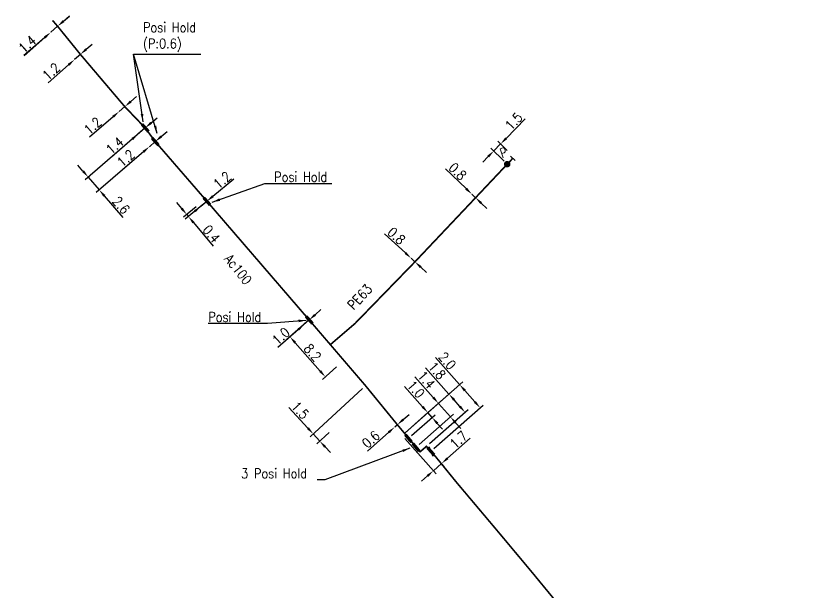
# Model space of a CAD drawing. Header units: millimetres. Extents: x 138988 to 140002, y 128990 to 130001.
# Drawn here: x 139367.5 to 139490.1, y 129912.3 to 130000.7 of the extents above; entities that cross this region are included whole.
import ezdxf
from ezdxf.enums import TextEntityAlignment as Align

# ---------------------------------------------------------------- set-up
doc = ezdxf.new("R2010")
doc.units = ezdxf.units.MM
doc.header["$PDMODE"] = 34
doc.linetypes.add('L_25_AP', pattern=[2000, 1000, 1000])
doc.linetypes.add('L_25_PE', pattern=[2000, 1000, 1000])
doc.layers.get('0').update_dxf_attribs({"linetype": 'CONTINUOUS'})
doc.layers.get('Defpoints').update_dxf_attribs({"linetype": 'CONTINUOUS'})
for name, color, linetype in [('L_150', 1, 'CONTINUOUS'), ('L_300', 7, 'CONTINUOUS'), ('L_340', 7, 'CONTINUOUS')]:
    doc.layers.add(name, color=color, linetype=linetype)
doc.styles.add('G_ROMANS', font='ROMANS.SHX', dxfattribs={"width": 0.75})
doc.styles.get("Standard").update_dxf_attribs({"font": 'romans.shx', "width": 0.85})
doc.dimstyles.get("Standard").update_dxf_attribs({"dimtxt": 1.5, "dimasz": 1.2, "dimexe": 0.625, "dimexo": 0.625, "dimgap": 0.25, "dimtad": 1, "dimdec": 1, "dimzin": 0, "dimdsep": 46, "dimtxsty": 'Standard', "dimcen": -0.5, "dimadec": 0, "dimazin": 0, "dimtfac": 1, "dimtdec": 1, "dimtmove": 0, "dimatfit": 3, "dimfxl": 0, "dimtolj": 1, "dimtzin": 0, "dimarcsym": 0})

# ---------------------------------------------------------------- blocks, each defined once
blk = doc.blocks.new('*D147')
at = {"layer": 'Defpoints', "color": 0, "linetype": 'Continuous', "transparency": 16777216}
for p in [(139372.87, 129998.18), (139372.87, 129998.18), (139373.93, 129999.1)]:
    blk.add_point(p, dxfattribs=at)
at = {"layer": 'L_150', "color": 0, "linetype": 'Continuous', "lineweight": -2, "transparency": 16777216}
for p, q in [((139374.83, 129999.9), (139375.73, 130000.69)), ((139373.93, 129999.1), (139372.87, 129998.18)), ((139371.97, 129997.39), (139368.77, 129994.59))]:
    blk.add_line(p, q, dxfattribs=at)
at = {"layer": 'L_150', "color": 0, "linetype": 'Continuous', "transparency": 16777216}
for points in [[(139374.7, 130000.05), (139374.96, 129999.74), (139373.93, 129999.1)], [(139371.84, 129997.54), (139372.1, 129997.24), (139372.87, 129998.18)]]:
    blk.add_solid(points, dxfattribs=at)
at = {"layer": 'L_150', "color": 0, "linetype": 'Continuous', "transparency": 16777216, "insert": (139369.26, 129996.35), "char_height": 1.5, "attachment_point": 5, "rotation": 41.2055}
blk.add_mtext('\\A1;1.4', dxfattribs=at)
blk = doc.blocks.new('*D148')
at = {"layer": 'Defpoints', "color": 0, "linetype": 'Continuous', "transparency": 16777216}
for p in [(139383.36, 129986.01), (139383.36, 129986.01), (139384.23, 129986.77)]:
    blk.add_point(p, dxfattribs=at)
at = {"layer": 'L_150', "color": 0, "linetype": 'Continuous', "lineweight": -2, "transparency": 16777216}
for p, q in [((139385.14, 129987.55), (139386.05, 129988.33)), ((139384.23, 129986.77), (139383.36, 129986.01)), ((139382.45, 129985.23), (139378.82, 129982.09))]:
    blk.add_line(p, q, dxfattribs=at)
at = {"layer": 'L_150', "color": 0, "linetype": 'Continuous', "transparency": 16777216}
for points in [[(139385.01, 129987.7), (139385.27, 129987.4), (139384.23, 129986.77)], [(139382.32, 129985.38), (139382.58, 129985.08), (139383.36, 129986.01)]]:
    blk.add_solid(points, dxfattribs=at)
at = {"layer": 'L_150', "color": 0, "linetype": 'Continuous', "transparency": 16777216, "insert": (139379.3, 129983.83), "char_height": 1.5, "attachment_point": 5, "rotation": 40.8269}
blk.add_mtext('\\A1;1.2', dxfattribs=at)
blk = doc.blocks.new('*D234')
at = {"layer": 'Defpoints', "color": 0, "linetype": 'Continuous', "transparency": 16777216}
for p in [(139372.87, 129998.18), (139372.87, 129998.18), (139373.93, 129999.1)]:
    blk.add_point(p, dxfattribs=at)
at = {"layer": 'L_150', "color": 0, "linetype": 'Continuous', "lineweight": -2, "transparency": 16777216}
for p, q in [((139374.83, 129999.89), (139375.74, 130000.68)), ((139373.93, 129999.1), (139372.87, 129998.18)), ((139371.97, 129997.39), (139368.76, 129994.6))]:
    blk.add_line(p, q, dxfattribs=at)
at = {"layer": 'L_150', "color": 0, "linetype": 'Continuous', "transparency": 16777216}
for points in [[(139374.7, 130000.04), (139374.97, 129999.74), (139373.93, 129999.1)], [(139371.84, 129997.55), (139372.1, 129997.24), (139372.87, 129998.18)]]:
    blk.add_solid(points, dxfattribs=at)
at = {"layer": 'L_150', "color": 0, "linetype": 'Continuous', "transparency": 16777216, "insert": (139369.26, 129996.36), "char_height": 1.5, "attachment_point": 5, "rotation": 41.0342}
blk.add_mtext('\\A1;1.4', dxfattribs=at)
blk = doc.blocks.new('*D235')
at = {"layer": 'Defpoints', "color": 0, "linetype": 'Continuous', "transparency": 16777216}
for p in [(139377.42, 129994.79), (139376.52, 129993.99), (139376.52, 129993.99)]:
    blk.add_point(p, dxfattribs=at)
at = {"layer": 'L_150', "color": 0, "linetype": 'Continuous', "lineweight": -2, "transparency": 16777216}
for p, q in [((139378.32, 129995.58), (139379.22, 129996.37)), ((139377.42, 129994.79), (139376.52, 129993.99)), ((139375.62, 129993.2), (139372.48, 129990.43))]:
    blk.add_line(p, q, dxfattribs=at)
at = {"layer": 'L_150', "color": 0, "linetype": 'Continuous', "transparency": 16777216}
for points in [[(139378.19, 129995.73), (139378.46, 129995.43), (139377.42, 129994.79)], [(139375.49, 129993.35), (139375.75, 129993.05), (139376.52, 129993.99)]]:
    blk.add_solid(points, dxfattribs=at)
at = {"layer": 'L_150', "color": 0, "linetype": 'Continuous', "transparency": 16777216, "insert": (139372.94, 129992.17), "char_height": 1.5, "attachment_point": 5, "rotation": 41.3909}
blk.add_mtext('\\A1;1.2', dxfattribs=at)
blk = doc.blocks.new('*D236')
at = {"layer": 'Defpoints', "color": 0, "linetype": 'Continuous', "transparency": 16777216}
for p in [(139396.83, 129972.25), (139395.65, 129971.79), (139393.74, 129970.2)]:
    blk.add_point(p, dxfattribs=at)
at = {"layer": 'L_340', "color": 0, "linetype": 'Continuous', "lineweight": -2, "transparency": 16777216}
for p, q in [((139392.98, 129971.13), (139392.21, 129972.05)), ((139395.17, 129971.39), (139393.26, 129969.8)), ((139396.35, 129971.85), (139393.52, 129969.5)), ((139393.74, 129970.2), (139394, 129969.9)), ((139394.76, 129968.97), (139397.78, 129965.34))]:
    blk.add_line(p, q, dxfattribs=at)
at = {"layer": 'L_340', "color": 0, "linetype": 'Continuous', "transparency": 16777216}
for points in [[(139393.13, 129971.26), (139392.82, 129971), (139393.74, 129970.2)], [(139394.92, 129969.1), (139394.61, 129968.85), (139394, 129969.9)]]:
    blk.add_solid(points, dxfattribs=at)
at = {"layer": 'L_340', "color": 0, "linetype": 'Continuous', "transparency": 16777216, "insert": (139397.52, 129967.23), "char_height": 1.5, "attachment_point": 5, "rotation": 309.7141}
blk.add_mtext('\\A1;0.4', dxfattribs=at)
blk = doc.blocks.new('*D237')
at = {"layer": 'Defpoints', "color": 0, "linetype": 'Continuous', "transparency": 16777216}
for p in [(139396.83, 129972.25), (139395.9, 129971.48), (139395.9, 129971.48)]:
    blk.add_point(p, dxfattribs=at)
at = {"layer": 'L_340', "color": 0, "linetype": 'Continuous', "lineweight": -2, "transparency": 16777216}
for p, q in [((139397.75, 129973.01), (139400.97, 129975.69)), ((139395.9, 129971.48), (139396.83, 129972.25)), ((139394.98, 129970.71), (139394.06, 129969.95))]:
    blk.add_line(p, q, dxfattribs=at)
at = {"layer": 'L_340', "color": 0, "linetype": 'Continuous', "transparency": 16777216}
for points in [[(139397.62, 129973.17), (139397.88, 129972.86), (139396.83, 129972.25)], [(139394.85, 129970.87), (139395.11, 129970.56), (139395.9, 129971.48)]]:
    blk.add_solid(points, dxfattribs=at)
at = {"layer": 'L_340', "color": 0, "linetype": 'Continuous', "transparency": 16777216, "insert": (139399.18, 129975.5), "char_height": 1.5, "attachment_point": 5, "rotation": 39.7141}
blk.add_mtext('\\A1;1.2', dxfattribs=at)
blk = doc.blocks.new('*D238')
at = {"layer": 'Defpoints', "color": 0, "linetype": 'Continuous', "transparency": 16777216}
for p in [(139421.17, 129943.93), (139416.03, 129937.17), (139414.15, 129935.43)]:
    blk.add_point(p, dxfattribs=at)
at = {"layer": 'L_150', "color": 0, "linetype": 'Continuous', "lineweight": -2, "transparency": 16777216}
for p, q in [((139420.71, 129943.51), (139412.68, 129936.11)), ((139412.32, 129937.42), (139409.41, 129940.59)), ((139415.57, 129936.74), (139413.69, 129935.01)), ((139414.15, 129935.43), (139413.14, 129936.54)), ((139414.96, 129934.55), (139415.78, 129933.67))]:
    blk.add_line(p, q, dxfattribs=at)
at = {"layer": 'L_150', "color": 0, "linetype": 'Continuous', "transparency": 16777216}
for points in [[(139412.47, 129937.55), (139412.18, 129937.28), (139413.14, 129936.54)], [(139415.11, 129934.68), (139414.82, 129934.41), (139414.15, 129935.43)]]:
    blk.add_solid(points, dxfattribs=at)
at = {"layer": 'L_150', "color": 0, "linetype": 'Continuous', "transparency": 16777216, "insert": (139411.15, 129940.16), "char_height": 1.5, "attachment_point": 5, "rotation": 312.6359}
blk.add_mtext('\\A1;1.5', dxfattribs=at)
blk = doc.blocks.new('*D239')
at = {"layer": 'Defpoints', "color": 0, "linetype": 'Continuous', "transparency": 16777216}
for p in [(139412.52, 129954.03), (139417.2, 129947.22), (139415, 129945.29)]:
    blk.add_point(p, dxfattribs=at)
at = {"layer": 'L_340', "color": 0, "linetype": 'Continuous', "lineweight": -2, "transparency": 16777216}
for p, q in [((139412.05, 129953.62), (139409.11, 129951.02)), ((139410.37, 129950.54), (139414.21, 129946.19)), ((139416.73, 129946.81), (139414.54, 129944.87))]:
    blk.add_line(p, q, dxfattribs=at)
at = {"layer": 'L_340', "color": 0, "linetype": 'Continuous', "transparency": 16777216}
for points in [[(139410.52, 129950.67), (139410.22, 129950.4), (139409.58, 129951.44)], [(139414.36, 129946.32), (139414.06, 129946.05), (139415, 129945.29)]]:
    blk.add_solid(points, dxfattribs=at)
at = {"layer": 'L_340', "color": 0, "linetype": 'Continuous', "transparency": 16777216, "insert": (139413.04, 129949.02), "char_height": 1.5, "attachment_point": 5, "rotation": 311.4022}
blk.add_mtext('\\A1;8.2', dxfattribs=at)
blk = doc.blocks.new('*D240')
at = {"layer": 'Defpoints', "color": 0, "linetype": 'Continuous', "transparency": 16777216}
for p in [(139412.52, 129954.03), (139411.77, 129953.37), (139411.77, 129953.37)]:
    blk.add_point(p, dxfattribs=at)
at = {"layer": 'L_340', "color": 0, "linetype": 'Continuous', "lineweight": -2, "transparency": 16777216}
for p, q in [((139413.42, 129954.82), (139414.32, 129955.62)), ((139412.52, 129954.03), (139411.77, 129953.37)), ((139410.87, 129952.58), (139407.73, 129949.81))]:
    blk.add_line(p, q, dxfattribs=at)
at = {"layer": 'L_340', "color": 0, "linetype": 'Continuous', "transparency": 16777216}
for points in [[(139413.29, 129954.97), (139413.56, 129954.67), (139412.52, 129954.03)], [(139410.74, 129952.73), (139411.01, 129952.43), (139411.77, 129953.37)]]:
    blk.add_solid(points, dxfattribs=at)
at = {"layer": 'L_340', "color": 0, "linetype": 'Continuous', "transparency": 16777216, "insert": (139408.19, 129951.54), "char_height": 1.5, "attachment_point": 5, "rotation": 41.4022}
blk.add_mtext('\\A1;1.0', dxfattribs=at)
blk = doc.blocks.new('*D241')
at = {"layer": 'Defpoints', "color": 0, "linetype": 'Continuous', "transparency": 16777216}
for p in [(139388.91, 129981.4), (139388, 129980.62), (139388, 129980.62)]:
    blk.add_point(p, dxfattribs=at)
at = {"layer": 'L_340', "color": 0, "linetype": 'Continuous', "lineweight": -2, "transparency": 16777216}
for p, q in [((139389.82, 129982.19), (139390.73, 129982.97)), ((139388.91, 129981.4), (139388, 129980.62)), ((139387.09, 129979.84), (139383.91, 129977.1))]:
    blk.add_line(p, q, dxfattribs=at)
at = {"layer": 'L_340', "color": 0, "linetype": 'Continuous', "transparency": 16777216}
for points in [[(139389.69, 129982.34), (139389.95, 129982.03), (139388.91, 129981.4)], [(139386.96, 129979.99), (139387.22, 129979.68), (139388, 129980.62)]]:
    blk.add_solid(points, dxfattribs=at)
at = {"layer": 'L_340', "color": 0, "linetype": 'Continuous', "transparency": 16777216, "insert": (139384.39, 129978.84), "char_height": 1.5, "attachment_point": 5, "rotation": 40.7289}
blk.add_mtext('\\A1;1.2', dxfattribs=at)
blk = doc.blocks.new('*D242')
at = {"layer": 'Defpoints', "color": 0, "linetype": 'Continuous', "transparency": 16777216}
for p in [(139387.36, 129983.5), (139388, 129980.62), (139380.3, 129973.99)]:
    blk.add_point(p, dxfattribs=at)
at = {"layer": 'L_340', "color": 0, "linetype": 'Continuous', "lineweight": -2, "transparency": 16777216}
for p, q in [((139386.89, 129983.1), (139378.13, 129975.56)), ((139387.52, 129980.21), (139379.83, 129973.59)), ((139377.82, 129976.87), (139377.04, 129977.78)), ((139378.61, 129975.96), (139380.3, 129973.99)), ((139381.09, 129973.08), (139383.94, 129969.77))]:
    blk.add_line(p, q, dxfattribs=at)
at = {"layer": 'L_340', "color": 0, "linetype": 'Continuous', "transparency": 16777216}
for points in [[(139377.98, 129977), (139377.67, 129976.74), (139378.61, 129975.96)], [(139381.24, 129973.22), (139380.94, 129972.95), (139380.3, 129973.99)]]:
    blk.add_solid(points, dxfattribs=at)
at = {"layer": 'L_340', "color": 0, "linetype": 'Continuous', "transparency": 16777216, "insert": (139383.66, 129971.63), "char_height": 1.5, "attachment_point": 5, "rotation": 310.7289}
blk.add_mtext('\\A1;2.6', dxfattribs=at)
blk = doc.blocks.new('*D243')
at = {"layer": 'Defpoints', "color": 0, "linetype": 'Continuous', "transparency": 16777216}
for p in [(139387.36, 129983.5), (139386.3, 129982.59), (139386.3, 129982.59)]:
    blk.add_point(p, dxfattribs=at)
at = {"layer": 'L_340', "color": 0, "linetype": 'Continuous', "lineweight": -2, "transparency": 16777216}
for p, q in [((139388.27, 129984.29), (139389.18, 129985.07)), ((139387.36, 129983.5), (139386.3, 129982.59)), ((139385.39, 129981.81), (139382.17, 129979.03))]:
    blk.add_line(p, q, dxfattribs=at)
at = {"layer": 'L_340', "color": 0, "linetype": 'Continuous', "transparency": 16777216}
for points in [[(139388.14, 129984.44), (139388.4, 129984.13), (139387.36, 129983.5)], [(139385.26, 129981.96), (139385.52, 129981.65), (139386.3, 129982.59)]]:
    blk.add_solid(points, dxfattribs=at)
at = {"layer": 'L_340', "color": 0, "linetype": 'Continuous', "transparency": 16777216, "insert": (139382.68, 129980.79), "char_height": 1.5, "attachment_point": 5, "rotation": 40.7289}
blk.add_mtext('\\A1;1.4', dxfattribs=at)
blk = doc.blocks.new('*D244')
at = {"layer": 'Defpoints', "color": 0, "linetype": 'Continuous', "transparency": 16777216}
for p in [(139441.89, 129981.04), (139443.34, 129979.62), (139442.91, 129977.94)]:
    blk.add_point(p, dxfattribs=at)
at = {"layer": 'L_300', "color": 0, "linetype": 'Continuous', "lineweight": -2, "transparency": 16777216}
for p, q in [((139442.73, 129981.9), (139445.66, 129984.89)), ((139440.84, 129979.97), (139441.89, 129981.04)), ((139442.9, 129980.06), (139441.44, 129981.48)), ((139442.46, 129978.38), (139440.39, 129980.41)), ((139440, 129979.12), (139439.16, 129978.26))]:
    blk.add_line(p, q, dxfattribs=at)
at = {"layer": 'L_300', "color": 0, "linetype": 'Continuous', "transparency": 16777216}
for points in [[(139442.59, 129982.04), (139442.87, 129981.76), (139441.89, 129981.04)], [(139439.86, 129979.26), (139440.14, 129978.98), (139440.84, 129979.97)]]:
    blk.add_solid(points, dxfattribs=at)
at = {"layer": 'L_300', "color": 0, "linetype": 'Continuous', "transparency": 16777216, "insert": (139443.9, 129984.52), "char_height": 1.5, "attachment_point": 5, "rotation": 45.5717}
blk.add_mtext('\\A1;1.5', dxfattribs=at)
blk = doc.blocks.new('*D245')
at = {"layer": 'Defpoints', "color": 0, "linetype": 'Continuous', "transparency": 16777216}
for p in [(139428.16, 129963.49), (139428.16, 129963.49), (139428.75, 129962.95)]:
    blk.add_point(p, dxfattribs=at)
at = {"layer": 'L_150', "color": 0, "linetype": 'Continuous', "lineweight": -2, "transparency": 16777216}
for p, q in [((139427.28, 129964.31), (139424.07, 129967.27)), ((139428.75, 129962.95), (139428.16, 129963.49)), ((139429.63, 129962.14), (139430.52, 129961.33))]:
    blk.add_line(p, q, dxfattribs=at)
at = {"layer": 'L_150', "color": 0, "linetype": 'Continuous', "transparency": 16777216}
for points in [[(139427.42, 129964.45), (139427.15, 129964.16), (139428.16, 129963.49)], [(139429.77, 129962.29), (139429.5, 129961.99), (139428.75, 129962.95)]]:
    blk.add_solid(points, dxfattribs=at)
at = {"layer": 'L_150', "color": 0, "linetype": 'Continuous', "transparency": 16777216, "insert": (139425.91, 129966.93), "char_height": 1.5, "attachment_point": 5, "rotation": 317.3279}
blk.add_mtext('\\A1;0.8', dxfattribs=at)
blk = doc.blocks.new('*D247')
at = {"layer": 'Defpoints', "color": 0, "linetype": 'Continuous', "transparency": 16777216}
for p in [(139433.96, 129942.66), (139426.77, 129936.31), (139430.52, 129934.63)]:
    blk.add_point(p, dxfattribs=at)
at = {"layer": 'L_150', "color": 0, "linetype": 'Continuous', "lineweight": -2, "transparency": 16777216}
for p, q in [((139433.96, 129942.66), (139430.39, 129946.7)), ((139427.24, 129936.72), (139434.43, 129943.07)), ((139435.64, 129940.75), (139434.76, 129941.76)), ((139430.99, 129935.04), (139436.91, 129940.27))]:
    blk.add_line(p, q, dxfattribs=at)
at = {"layer": 'L_150', "color": 0, "linetype": 'Continuous', "transparency": 16777216}
for points in [[(139434.91, 129941.89), (139434.61, 129941.62), (139433.96, 129942.66)], [(139435.79, 129940.88), (139435.49, 129940.62), (139436.44, 129939.85)]]:
    blk.add_solid(points, dxfattribs=at)
at = {"layer": 'L_150', "color": 0, "linetype": 'Continuous', "transparency": 16777216, "insert": (139432.13, 129946.24), "char_height": 1.5, "attachment_point": 5, "rotation": 311.4467}
blk.add_mtext('\\A1;1.8', dxfattribs=at)
blk = doc.blocks.new('*D248')
at = {"layer": 'Defpoints', "color": 0, "linetype": 'Continuous', "transparency": 16777216}
for p in [(139435.6, 129944.1), (139426.77, 129936.31), (139431.19, 129933.87)]:
    blk.add_point(p, dxfattribs=at)
at = {"layer": 'L_340', "color": 0, "linetype": 'Continuous', "lineweight": -2, "transparency": 16777216}
for p, q in [((139435.6, 129944.1), (139431.91, 129948.28)), ((139427.24, 129936.72), (139436.07, 129944.52)), ((139437.95, 129941.44), (139436.4, 129943.2)), ((139431.66, 129934.28), (139439.22, 129940.96))]:
    blk.add_line(p, q, dxfattribs=at)
at = {"layer": 'L_340', "color": 0, "linetype": 'Continuous', "transparency": 16777216}
for points in [[(139436.55, 129943.34), (139436.25, 129943.07), (139435.6, 129944.1)], [(139438.1, 129941.57), (139437.8, 129941.31), (139438.75, 129940.54)]]:
    blk.add_solid(points, dxfattribs=at)
at = {"layer": 'L_340', "color": 0, "linetype": 'Continuous', "transparency": 16777216, "insert": (139433.71, 129947.75), "char_height": 1.5, "attachment_point": 5, "rotation": 311.4467}
blk.add_mtext('\\A1;2.0', dxfattribs=at)
blk = doc.blocks.new('*D249')
at = {"layer": 'Defpoints', "color": 0, "linetype": 'Continuous', "transparency": 16777216}
for p in [(139426.77, 129936.31), (139430.52, 129934.63), (139431.57, 129930.87)]:
    blk.add_point(p, dxfattribs=at)
at = {"layer": 'L_150', "color": 0, "linetype": 'Continuous', "lineweight": -2, "transparency": 16777216}
for p, q in [((139427.18, 129935.84), (139431.98, 129930.41)), ((139433.74, 129932.79), (139437.22, 129935.87)), ((139430.93, 129934.16), (139433.25, 129931.53)), ((139431.57, 129930.87), (139432.84, 129932)), ((139430.67, 129930.08), (139429.77, 129929.29))]:
    blk.add_line(p, q, dxfattribs=at)
at = {"layer": 'L_150', "color": 0, "linetype": 'Continuous', "transparency": 16777216}
for points in [[(139433.61, 129932.94), (139433.87, 129932.64), (139432.84, 129932)], [(139430.53, 129930.23), (139430.8, 129929.93), (139431.57, 129930.87)]]:
    blk.add_solid(points, dxfattribs=at)
at = {"layer": 'L_150', "color": 0, "linetype": 'Continuous', "transparency": 16777216, "insert": (139435.44, 129935.63), "char_height": 1.5, "attachment_point": 5, "rotation": 41.4467}
blk.add_mtext('\\A1;1.7', dxfattribs=at)
blk = doc.blocks.new('*D250')
at = {"layer": 'Defpoints', "color": 0, "linetype": 'Continuous', "transparency": 16777216}
for p in [(139430.73, 129939.8), (139426.77, 129936.31), (139427.76, 129935.85)]:
    blk.add_point(p, dxfattribs=at)
at = {"layer": 'L_340', "color": 0, "linetype": 'Continuous', "lineweight": -2, "transparency": 16777216}
for p, q in [((139429.93, 129940.7), (139427.16, 129943.84)), ((139427.24, 129936.72), (139431.2, 129940.21)), ((139428.23, 129936.27), (139431.86, 129939.47)), ((139431.39, 129939.05), (139430.73, 129939.8)), ((139432.18, 129938.15), (139432.98, 129937.26))]:
    blk.add_line(p, q, dxfattribs=at)
at = {"layer": 'L_340', "color": 0, "linetype": 'Continuous', "transparency": 16777216}
for points in [[(139430.08, 129940.83), (139429.78, 129940.57), (139430.73, 129939.8)], [(139432.33, 129938.29), (139432.03, 129938.02), (139431.39, 129939.05)]]:
    blk.add_solid(points, dxfattribs=at)
at = {"layer": 'L_340', "color": 0, "linetype": 'Continuous', "transparency": 16777216, "insert": (139428.9, 129943.38), "char_height": 1.5, "attachment_point": 5, "rotation": 311.4467}
blk.add_mtext('\\A1;1.0', dxfattribs=at)
blk = doc.blocks.new('*D251')
at = {"layer": 'Defpoints', "color": 0, "linetype": 'Continuous', "transparency": 16777216}
for p in [(139432.35, 129941.23), (139426.77, 129936.31), (139428.91, 129934.48)]:
    blk.add_point(p, dxfattribs=at)
at = {"layer": 'L_340', "color": 0, "linetype": 'Continuous', "lineweight": -2, "transparency": 16777216}
for p, q in [((139431.56, 129942.13), (139428.74, 129945.32)), ((139427.24, 129936.72), (139432.82, 129941.65)), ((139434.19, 129939.15), (139432.35, 129941.23)), ((139429.38, 129934.9), (139434.66, 129939.56)), ((139434.99, 129938.25), (139435.78, 129937.35))]:
    blk.add_line(p, q, dxfattribs=at)
at = {"layer": 'L_340', "color": 0, "linetype": 'Continuous', "transparency": 16777216}
for points in [[(139431.71, 129942.27), (139431.41, 129942), (139432.35, 129941.23)], [(139435.14, 129938.38), (139434.84, 129938.12), (139434.19, 129939.15)]]:
    blk.add_solid(points, dxfattribs=at)
at = {"layer": 'L_340', "color": 0, "linetype": 'Continuous', "transparency": 16777216, "insert": (139430.5, 129944.84), "char_height": 1.5, "attachment_point": 5, "rotation": 311.4467}
blk.add_mtext('\\A1;1.4', dxfattribs=at)
blk = doc.blocks.new('L_340_07')
at = {"color": 0, "linetype": 'Continuous', "const_width": 0.25, "flags": 128}
blk.add_lwpolyline([(0, 0), (1.25, 0)], dxfattribs=at)
at = {"color": 0, "linetype": 'Continuous', "flags": 128}
blk.add_lwpolyline([(1.25, -0.5), (1.25, 0.5)], dxfattribs=at)
at = {"color": 0, "linetype": 'Continuous', "style": 'G_ROMANS', "width": 0.75, "flags": 3}
for tag, p in [('DEF_LEG', (0.72, -3.47)), ('DEF_COUP', (0.72, -5.97)), ('DEF_TYPE', (0.72, -8.47))]:
    blk.add_attdef(tag, text='', height=1.2, dxfattribs=at).set_placement(p, align=Align.MIDDLE)
blk = doc.blocks.new('L_300_12')
at = {"color": 0, "linetype": 'Continuous', "const_width": 0.497, "flags": 128}
blk.add_lwpolyline([(-0.25, 0, 1), (0.25, 0, 1)], format="xyb", close=True, dxfattribs=at)
at = {"color": 0, "linetype": 'Continuous', "style": 'G_ROMANS', "width": 0.75}
blk.add_text('P', height=1.5, dxfattribs=at).set_placement((0, 1.85), align=Align.MIDDLE)
at = {"color": 0, "linetype": 'Continuous', "width": 0.75, "flags": 3}
for tag, p in [('DEF_LEG', (0, -5)), ('DEF_COUP', (0, -7.5)), ('DEF_TYPE', (0, -10))]:
    blk.add_attdef(tag, text='', height=1.2, dxfattribs=at).set_placement(p, align=Align.MIDDLE)
blk = doc.blocks.new('L_340_02')
at = {"color": 0, "linetype": 'Continuous'}
blk.add_solid([(-0.75, 0.5), (0.75, 0.5), (-0.75, 0), (0.75, 0)], dxfattribs=at)
at = {"color": 0, "linetype": 'Continuous', "width": 0.75, "flags": 3}
for tag, p in [('DEF_LEG', (0, -4.5)), ('DEF_COUP', (0, -7)), ('DEF_TYPE', (0, -9.5))]:
    blk.add_attdef(tag, text='', height=1.2, dxfattribs=at).set_placement(p, align=Align.MIDDLE)
blk = doc.blocks.new('*D550')
at = {"layer": 'Defpoints', "color": 0, "linetype": 'Continuous', "transparency": 16777216}
for p in [(139437.47, 129973.35), (139437.47, 129973.35), (139438.05, 129972.79)]:
    blk.add_point(p, dxfattribs=at)
at = {"layer": 'L_150', "color": 0, "linetype": 'Continuous', "lineweight": -2, "transparency": 16777216}
for p, q in [((139436.6, 129974.18), (139433.45, 129977.2)), ((139438.05, 129972.79), (139437.47, 129973.35)), ((139438.91, 129971.96), (139439.78, 129971.13))]:
    blk.add_line(p, q, dxfattribs=at)
at = {"layer": 'L_150', "color": 0, "linetype": 'Continuous', "transparency": 16777216}
for points in [[(139436.74, 129974.32), (139436.46, 129974.03), (139437.47, 129973.35)], [(139439.05, 129972.11), (139438.77, 129971.82), (139438.05, 129972.79)]]:
    blk.add_solid(points, dxfattribs=at)
at = {"layer": 'L_150', "color": 0, "linetype": 'Continuous', "transparency": 16777216, "insert": (139435.29, 129976.83), "char_height": 1.5, "attachment_point": 5, "rotation": 316.1812}
blk.add_mtext('\\A1;0.8', dxfattribs=at)
blk = doc.blocks.new('*D551')
at = {"layer": 'Defpoints', "color": 0, "linetype": 'Continuous', "transparency": 16777216}
for p in [(139426.05, 129937.95), (139425.64, 129937.59), (139425.64, 129937.59)]:
    blk.add_point(p, dxfattribs=at)
at = {"layer": 'L_150', "color": 0, "linetype": 'Continuous', "lineweight": -2, "transparency": 16777216}
for p, q in [((139426.95, 129938.74), (139427.85, 129939.54)), ((139426.05, 129937.95), (139425.64, 129937.59)), ((139424.74, 129936.79), (139421.46, 129933.9))]:
    blk.add_line(p, q, dxfattribs=at)
at = {"layer": 'L_150', "color": 0, "linetype": 'Continuous', "transparency": 16777216}
for points in [[(139426.82, 129938.89), (139427.08, 129938.59), (139426.05, 129937.95)], [(139424.61, 129936.94), (139424.87, 129936.64), (139425.64, 129937.59)]]:
    blk.add_solid(points, dxfattribs=at)
at = {"layer": 'L_150', "color": 0, "linetype": 'Continuous', "transparency": 16777216, "insert": (139421.99, 129935.7), "char_height": 1.5, "attachment_point": 5, "rotation": 41.4467}
blk.add_mtext('\\A1;0.6', dxfattribs=at)

msp = doc.modelspace()

# ---------------------------------------------------------------- linework, layer by layer
at = {"layer": 'L_150', "linetype": 'L_25_AP', "flags": 128}
msp.add_lwpolyline([(139647.33, 129654, 0.25, 0.25, 0), (139631.82, 129671.95, 0.25, 0.25, 0), (139635.32, 129674.88, 0.25, 0.25, 0), (139634.96, 129675.36, 0.25, 0.25, 0), (139631.51, 129679.99, 0.25, 0.25, 0), (139624.51, 129688.76, 0.25, 0.25, 0), (139623.56, 129689.95, 0.25, 0.25, 0), (139622.85, 129690.83, 0.25, 0.25, 0), (139622.65, 129692.94, 0.25, 0.25, 0), (139618.86, 129697.94, 0.25, 0.25, 0), (139595.15, 129730.01, 0.25, 0.25, 0), (139590.78, 129735.81, 0.25, 0.25, 0), (139586.75, 129732.78, 0.25, 0.25, 0), (139585.02, 129735.09, 0.25, 0.25, 0), (139585.02, 129735.09, 0.25, 0.25, 0), (139578.39, 129744.34, 0.25, 0.25, 0), (139576.43, 129747.1, 0.25, 0.25, 0), (139576.43, 129747.1, 0.25, 0.25, 0), (139564.27, 129762.41, 0.25, 0.25, 0), (139550.87, 129779.79, 0.25, 0.25, 0), (139546.55, 129785.17, 0.25, 0.25, 0), (139522.55, 129817.29, 0.25, 0.25, 0), (139503.36, 129843.47, 0.25, 0.25, 0), (139496.47, 129852.27, 0.25, 0.25, 0), (139492.69, 129857.28, 0.25, 0.25, 0), (139490.73, 129859.88, 0.25, 0.25, 0), (139483.12, 129868.44, 0.25, 0.25, 0), (139483.12, 129868.44, 0.25, 0.25, 0), (139479.02, 129873.99, 0.25, 0.25, 0), (139476.01, 129878.05, 0.25, 0.25, 0), (139472.61, 129882.31, 0.25, 0.25, 0), (139472.61, 129882.31, 0.25, 0.25, 0), (139464.26, 129892.99, 0.25, 0.25, 0), (139460.07, 129898.68, 0.25, 0.25, 0), (139457.6, 129901.89, 0.25, 0.25, 0), (139454.1, 129906.2, 0.25, 0.25, 0), (139451.02, 129910.06, 0.25, 0.25, 0), (139446.62, 129915.41, 0.25, 0.25, 0), (139441.42, 129921.63, 0.25, 0.25, 0), (139435.16, 129929.06, 0.25, 0.25, 0), (139432.03, 129932.91, 0.25, 0.25, 0), (139432.03, 129932.91, 0.25, 0.25, 0), (139430.52, 129934.63, 0.25, 0.25, 0), (139429.53, 129933.79, 0.25, 0.25, 0), (139426.05, 129937.95, 0.25, 0.25, 0), (139426.05, 129937.95, 0.25, 0.25, 0), (139421.17, 129943.93, 0.25, 0.25, 0), (139412.52, 129954.03, 0.25, 0.25, 0), (139396.83, 129972.25, 0.25, 0.25, 0), (139388.91, 129981.4, 0.25, 0.25, 0), (139387.36, 129983.5, 0.25, 0.25, 0), (139384.23, 129986.77, 0.25, 0.25, 0), (139377.42, 129994.79, 0.25, 0.25, 0), (139373.93, 129999.1, 0.25, 0.25, 0), (139373.15, 130000, 0, 0, 0)], format="xyseb", dxfattribs=at)
at = {"layer": 'L_150', "linetype": 'L_25_PE', "const_width": 0.25, "flags": 128}
msp.add_lwpolyline([(139442.91, 129977.94), (139438.05, 129972.79), (139428.75, 129962.95), (139419.53, 129953.46, -0.022832), (139419.49, 129953.43), (139415.77, 129950.24)], format="xyb", dxfattribs=at)
at = {"layer": 'L_300', "flags": 128}
msp.add_lwpolyline([(139430.88, 129934.6), (139431.5, 129933.14)], dxfattribs=at)

# ---------------------------------------------------------------- block references
at = {"layer": 'L_300', "rotation": 18.17286507482104}
msp.add_blockref('L_300_12', (139442.91, 129977.94), dxfattribs=at)
at = {"layer": 'L_340'}
for name, p, rotation in [('L_340_02', (139387.18, 129983.34), 311.4467424276159), ('L_340_02', (139388.72, 129981.24), 311.4467424276159), ('L_340_07', (139442.91, 129977.94), 46.70869210601524), ('L_340_02', (139396.64, 129972.08), 311.4467424276159), ('L_340_02', (139412.34, 129953.87), 311.4467424276159), ('L_340_02', (139427.57, 129935.69), 309.9697753605391), ('L_340_02', (139428.72, 129934.32), 309.9697753617234), ('L_340_02', (139431, 129933.7), 311.4467424276159)]:
    msp.add_blockref(name, p, dxfattribs=dict(at, rotation=rotation))

# ---------------------------------------------------------------- texts
at = {"layer": 'L_150', "linetype": 'Continuous', "width": 0.85}
for s, rotation, p in [('Ac100', 308.5875, (139399.4, 129963.37)), ('PE63', 46.7087, (139419.34, 129955.47))]:
    msp.add_text(s, height=1.5, rotation=rotation, dxfattribs=at).set_placement(p)
at = {"layer": 'L_340', "linetype": 'Continuous', "char_height": 1.5, "attachment_point": 4}
for s, insert in [('Posi Hold\\P(P:0.6)', (139387.02, 129997.45)), ('Posi Hold', (139407.15, 129975.99)), ('Posi Hold', (139397.04, 129954.49)), ('3 Posi Hold', (139402.08, 129930.47))]:
    msp.add_mtext(s, dxfattribs=dict(at, insert=insert))

# ---------------------------------------------------------------- dimensions: what is measured, and where the dimension line sits
at = {"layer": 'L_150', "linetype": 'Continuous'}
for base, p1, p2, angle, picture, middle in [((139372.87, 129998.18), (139373.93, 129999.1), (139372.87, 129998.18), 41.0342, '*D234', (139369.91, 129995.61)), ((139372.87, 129998.18), (139373.93, 129999.1), (139372.87, 129998.18), 41.2055, '*D147', (139369.92, 129995.6)), ((139376.52, 129993.99), (139377.42, 129994.79), (139376.52, 129993.99), 41.3909, '*D235', (139373.6, 129991.42)), ((139383.36, 129986.01), (139384.23, 129986.77), (139383.36, 129986.01), 40.8269, '*D148', (139379.96, 129983.07)), ((139437.47, 129973.35), (139438.05, 129972.79), (139437.47, 129973.35), 316.1812, '*D550', (139434.59, 129976.11)), ((139428.16, 129963.49), (139428.75, 129962.95), (139428.16, 129963.49), 317.3279, '*D245', (139425.23, 129966.2)), ((139414.15, 129935.43), (139421.17, 129943.93), (139416.03, 129937.17), 132.6359, '*D238', (139410.42, 129939.49)), ((139425.64, 129937.59), (139426.05, 129937.95), (139425.64, 129937.59), 41.4467, '*D551', (139422.65, 129934.95)), ((139431.57, 129930.87), (139430.52, 129934.63), (139426.77, 129936.31), 41.4467, '*D249', (139436.1, 129934.88))]:
    dim = msp.add_linear_dim(base=base, p1=p1, p2=p2, angle=angle, dimstyle='Standard', dxfattribs=at)
    dim.commit()
    dim.dimension.update_dxf_attribs({"geometry": picture, "text_midpoint": middle, "dimtype": 160})
dim = msp.add_linear_dim(base=(139433.96, 129942.66), p1=(139430.52, 129934.63), p2=(139426.77, 129936.31), angle=311.4467, text='1.8', dimstyle='Standard', dxfattribs=at)
dim.commit()
dim.dimension.update_dxf_attribs({"geometry": '*D247', "text_midpoint": (139431.38, 129945.57), "dimtype": 160})
at = {"layer": 'L_300', "linetype": 'Continuous'}
dim = msp.add_linear_dim(base=(139441.89, 129981.04), p1=(139442.91, 129977.94), p2=(139443.34, 129979.62), angle=225.5717, dimstyle='Standard', dxfattribs=at)
dim.commit()
dim.dimension.update_dxf_attribs({"geometry": '*D244', "text_midpoint": (139444.62, 129983.82), "dimtype": 160})
at = {"layer": 'L_340', "linetype": 'Continuous'}
for base, p1, p2, angle, picture, middle in [((139386.3, 129982.59), (139387.36, 129983.5), (139386.3, 129982.59), 40.7289, '*D243', (139383.33, 129980.03)), ((139380.3, 129973.99), (139387.36, 129983.5), (139388, 129980.62), 130.7289, '*D242', (139382.9, 129970.97)), ((139388, 129980.62), (139388.91, 129981.4), (139388, 129980.62), 40.7289, '*D241', (139385.05, 129978.08)), ((139395.9, 129971.48), (139396.83, 129972.25), (139395.9, 129971.48), 39.7141, '*D237', (139399.82, 129974.73)), ((139393.74, 129970.2), (139396.83, 129972.25), (139395.65, 129971.79), 309.7141, '*D236', (139396.75, 129966.59)), ((139411.77, 129953.37), (139412.52, 129954.03), (139411.77, 129953.37), 41.4022, '*D240', (139408.85, 129950.79)), ((139415, 129945.29), (139412.52, 129954.03), (139417.2, 129947.22), 131.4022, '*D239', (139412.29, 129948.36)), ((139430.73, 129939.8), (139427.76, 129935.85), (139426.77, 129936.31), 311.4467, '*D250', (139428.15, 129942.72))]:
    dim = msp.add_linear_dim(base=base, p1=p1, p2=p2, angle=angle, dimstyle='Standard', dxfattribs=at)
    dim.commit()
    dim.dimension.update_dxf_attribs({"geometry": picture, "text_midpoint": middle, "dimtype": 160})
for base, p1, text, picture, middle in [((139435.6, 129944.1), (139431.19, 129933.87), '2.0', '*D248', (139432.96, 129947.09)), ((139432.35, 129941.23), (139428.91, 129934.48), '1.4', '*D251', (139429.75, 129944.18))]:
    dim = msp.add_linear_dim(base=base, p1=p1, p2=(139426.77, 129936.31), angle=311.4467, text=text, dimstyle='Standard', dxfattribs=at)
    dim.commit()
    dim.dimension.update_dxf_attribs({"geometry": picture, "text_midpoint": middle, "dimtype": 160})

# ---------------------------------------------------------------- leaders
at = {"layer": 'L_340', "linetype": 'Continuous', "annotation_type": 0, "has_hookline": 1, "text_width": 8.86}
for points, hookline_direction in [([(139387.03, 129984.45), (139385.57, 129994.81), (139386.77, 129994.81)], 0), ([(139397.65, 129972.09), (139405.7, 129974.99), (139406.9, 129974.99)], 0), ([(139412.08, 129953.97), (139406.15, 129953.49)], 1)]:
    msp.add_leader(points, dimstyle='Standard', dxfattribs=dict(at, hookline_direction=hookline_direction))
at = {"layer": 'L_340', "linetype": 'Continuous'}
for points in [[(139389.22, 129982.64), (139385.57, 129994.81)], [(139427.98, 129934.36), (139414.94, 129929.47), (139413.74, 129929.47)]]:
    msp.add_leader(points, dimstyle='Standard', dxfattribs=at)

doc.saveas('drawing.dxf')
